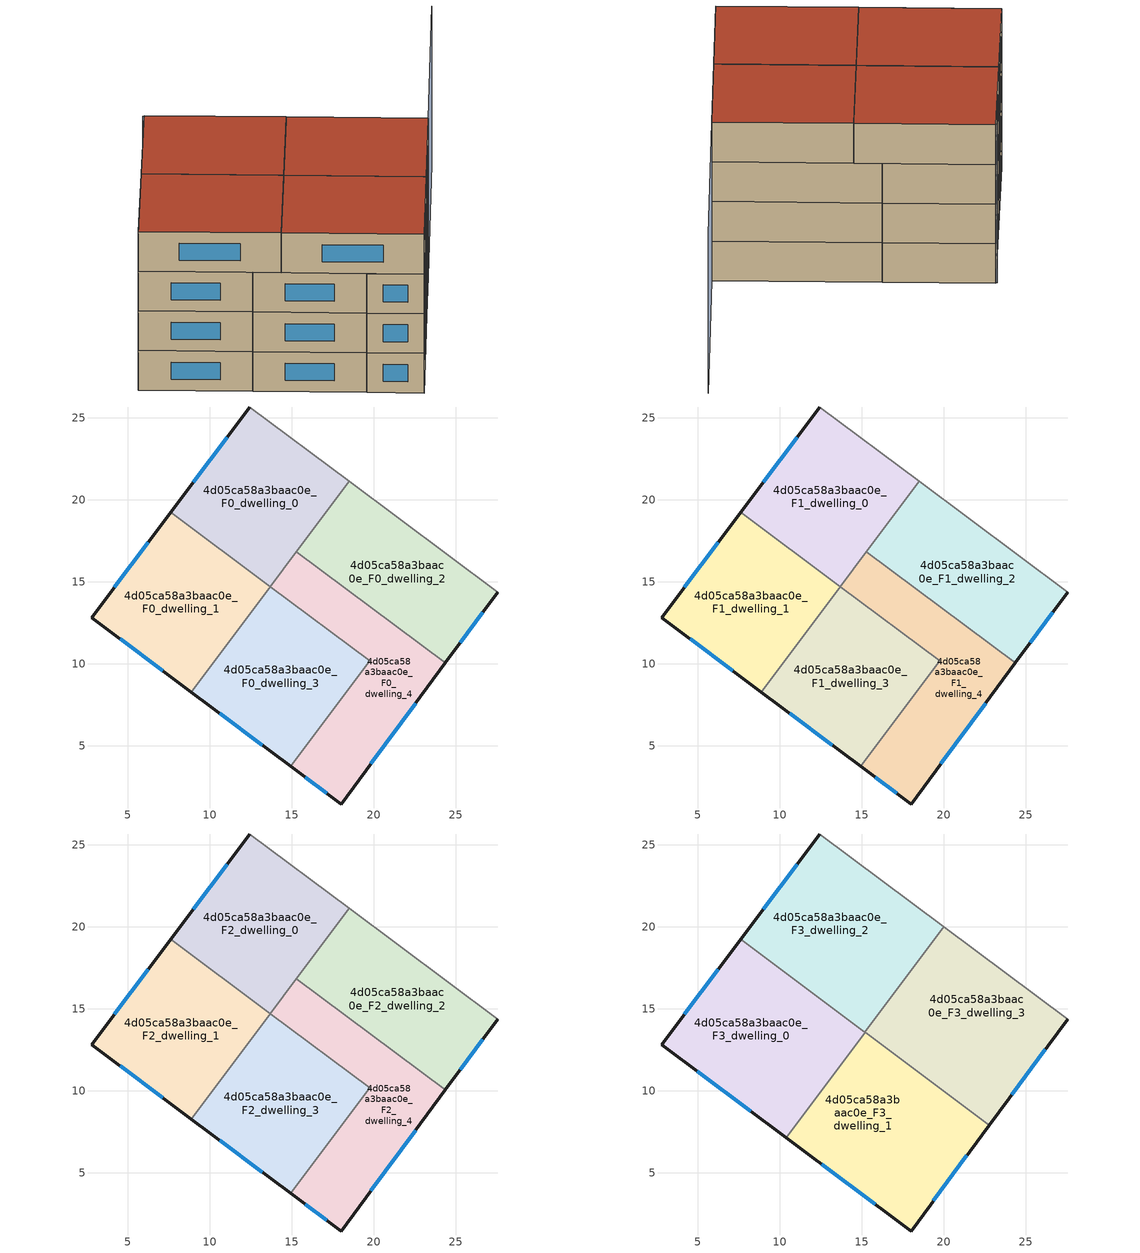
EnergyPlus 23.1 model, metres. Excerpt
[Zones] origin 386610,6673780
4d05ca58a3baac0e_F0_dwelling_0
 floor ground (EU_floor_Construction): 18.48,21.15 13.67,14.7 7.6,19.24 12.42,25.67 z0
 wall outside (EU_wall_Construction): 12.42,25.67 7.6,19.24 z0:3
 wall to 4d05ca58a3baac0e_F0_dwelling_1 (EU_wall_Construction): 7.6,19.24 13.67,14.7 z0:3
 wall adiabatic (EU_wall_Construction): 18.48,21.15 12.42,25.67 z0:3
 wall to 4d05ca58a3baac0e_F0_dwelling_2 (EU_wall_Construction): 15.27,16.85 18.48,21.15 z0:3
 wall to 4d05ca58a3baac0e_F0_dwelling_4 (EU_wall_Construction): 13.68,14.71 15.27,16.85 z0:3
 wall to 4d05ca58a3baac0e_F0_dwelling_3 (EU_wall_Construction): 13.67,14.7 13.68,14.71 z0:3
 window (EU_Window_Construction): 11.04,23.83 8.98,21.08 z0.86:2.14
4d05ca58a3baac0e_F0_dwelling_1
 floor ground (EU_floor_Construction): 13.67,14.7 8.87,8.28 2.78,12.83 7.6,19.24 z0
 wall outside (EU_wall_Construction): 7.6,19.24 2.78,12.83 8.87,8.28 z0:3
 wall to 4d05ca58a3baac0e_F0_dwelling_3 (EU_wall_Construction): 8.87,8.28 13.67,14.7 z0:3
 window (EU_Window_Construction): 6.22,17.41 4.16,14.66 / 4.52,11.53 7.13,9.58 z0.86:2.14
4d05ca58a3baac0e_F0_dwelling_2
 floor ground (EU_floor_Construction): 27.56,14.38 24.36,10.06 15.27,16.85 18.48,21.15 z0
 wall outside (EU_wall_Construction): 24.36,10.06 27.56,14.38 z0:3
 wall to 4d05ca58a3baac0e_F0_dwelling_4 (EU_wall_Construction): 15.27,16.85 24.36,10.06 z0:3
 wall adiabatic (EU_wall_Construction): 27.56,14.38 18.48,21.15 z0:3
 window (EU_Window_Construction): 25.27,11.3 26.64,13.15 z0.86:2.14
4d05ca58a3baac0e_F0_dwelling_3
 floor ground (EU_floor_Construction): 19.74,10.18 14.93,3.75 8.87,8.28 13.68,14.71 z0
 wall outside (EU_wall_Construction): 8.87,8.28 14.93,3.75 z0:3
 wall to 4d05ca58a3baac0e_F0_dwelling_4 (EU_wall_Construction): 14.93,3.75 19.74,10.18 13.68,14.71 z0:3
 window (EU_Window_Construction): 10.6,6.99 13.2,5.04 z0.86:2.14
4d05ca58a3baac0e_F0_dwelling_4
 floor ground (EU_floor_Construction): 24.36,10.06 18,1.46 14.93,3.75 19.74,10.18 13.68,14.71 15.27,16.85 z0
 wall outside (EU_wall_Construction): 14.93,3.75 18,1.46 24.36,10.06 z0:3
 window (EU_Window_Construction): 19.81,3.92 22.54,7.6 / 15.81,3.09 17.12,2.11 z0.86:2.14
4d05ca58a3baac0e_F1_dwelling_0
 floor to 4d05ca58a3baac0e_F0_dwelling_0 (EU_floor_Construction): 18.48,21.15 13.67,14.7 7.6,19.24 12.42,25.67 z3
 wall outside (EU_wall_Construction): 12.42,25.67 7.6,19.24 z3:6
 wall to 4d05ca58a3baac0e_F1_dwelling_1 (EU_wall_Construction): 7.6,19.24 13.67,14.7 z3:6
 wall adiabatic (EU_wall_Construction): 18.48,21.15 12.42,25.67 z3:6
 wall to 4d05ca58a3baac0e_F1_dwelling_2 (EU_wall_Construction): 15.27,16.85 18.48,21.15 z3:6
 wall to 4d05ca58a3baac0e_F1_dwelling_4 (EU_wall_Construction): 13.68,14.71 15.27,16.85 z3:6
 wall to 4d05ca58a3baac0e_F1_dwelling_3 (EU_wall_Construction): 13.67,14.7 13.68,14.71 z3:6
 window (EU_Window_Construction): 11.04,23.83 8.98,21.08 z3.86:5.14
4d05ca58a3baac0e_F1_dwelling_1
 floor to 4d05ca58a3baac0e_F0_dwelling_1 (EU_floor_Construction): 13.67,14.7 8.87,8.28 2.78,12.83 7.6,19.24 z3
 wall outside (EU_wall_Construction): 7.6,19.24 2.78,12.83 8.87,8.28 z3:6
 wall to 4d05ca58a3baac0e_F1_dwelling_3 (EU_wall_Construction): 8.87,8.28 13.67,14.7 z3:6
 window (EU_Window_Construction): 6.22,17.41 4.16,14.66 / 4.52,11.53 7.13,9.58 z3.86:5.14
4d05ca58a3baac0e_F1_dwelling_2
 floor to 4d05ca58a3baac0e_F0_dwelling_2 (EU_floor_Construction): 27.56,14.38 24.36,10.06 15.27,16.85 18.48,21.15 z3
 wall outside (EU_wall_Construction): 24.36,10.06 27.56,14.38 z3:6
 wall to 4d05ca58a3baac0e_F1_dwelling_4 (EU_wall_Construction): 15.27,16.85 24.36,10.06 z3:6
 wall adiabatic (EU_wall_Construction): 27.56,14.38 18.48,21.15 z3:6
 window (EU_Window_Construction): 25.27,11.3 26.64,13.15 z3.86:5.14
4d05ca58a3baac0e_F1_dwelling_3
 floor to 4d05ca58a3baac0e_F0_dwelling_3 (EU_floor_Construction): 19.74,10.18 14.93,3.75 8.87,8.28 13.68,14.71 z3
 wall outside (EU_wall_Construction): 8.87,8.28 14.93,3.75 z3:6
 wall to 4d05ca58a3baac0e_F1_dwelling_4 (EU_wall_Construction): 14.93,3.75 19.74,10.18 13.68,14.71 z3:6
 window (EU_Window_Construction): 10.6,6.99 13.2,5.04 z3.86:5.14
4d05ca58a3baac0e_F1_dwelling_4
 floor to 4d05ca58a3baac0e_F0_dwelling_4 (EU_floor_Construction): 24.36,10.06 18,1.46 14.93,3.75 19.74,10.18 13.68,14.71 15.27,16.85 z3
 wall outside (EU_wall_Construction): 14.93,3.75 18,1.46 24.36,10.06 z3:6
 window (EU_Window_Construction): 19.81,3.92 22.54,7.6 / 15.81,3.09 17.12,2.11 z3.86:5.14
4d05ca58a3baac0e_F2_dwelling_0
 floor to 4d05ca58a3baac0e_F1_dwelling_0 (EU_floor_Construction): 18.48,21.15 13.67,14.7 7.6,19.24 12.42,25.67 z6
 wall outside (EU_wall_Construction): 12.42,25.67 7.6,19.24 z6:9
 wall to 4d05ca58a3baac0e_F2_dwelling_1 (EU_wall_Construction): 7.6,19.24 13.67,14.7 z6:9
 wall adiabatic (EU_wall_Construction): 18.48,21.15 12.42,25.67 z6:9
 wall to 4d05ca58a3baac0e_F2_dwelling_2 (EU_wall_Construction): 15.27,16.85 18.48,21.15 z6:9
 wall to 4d05ca58a3baac0e_F2_dwelling_4 (EU_wall_Construction): 13.68,14.71 15.27,16.85 z6:9
 wall to 4d05ca58a3baac0e_F2_dwelling_3 (EU_wall_Construction): 13.67,14.7 13.68,14.71 z6:9
 window (EU_Window_Construction): 11.04,23.83 8.98,21.08 z6.86:8.14
4d05ca58a3baac0e_F2_dwelling_1
 floor to 4d05ca58a3baac0e_F1_dwelling_1 (EU_floor_Construction): 13.67,14.7 8.87,8.28 2.78,12.83 7.6,19.24 z6
 wall outside (EU_wall_Construction): 7.6,19.24 2.78,12.83 8.87,8.28 z6:9
 wall to 4d05ca58a3baac0e_F2_dwelling_3 (EU_wall_Construction): 8.87,8.28 13.67,14.7 z6:9
 window (EU_Window_Construction): 6.22,17.41 4.16,14.66 / 4.52,11.53 7.13,9.58 z6.86:8.14
4d05ca58a3baac0e_F2_dwelling_2
 floor to 4d05ca58a3baac0e_F1_dwelling_2 (EU_floor_Construction): 27.56,14.38 24.36,10.06 15.27,16.85 18.48,21.15 z6
 wall outside (EU_wall_Construction): 24.36,10.06 27.56,14.38 z6:9
 wall to 4d05ca58a3baac0e_F2_dwelling_4 (EU_wall_Construction): 15.27,16.85 24.36,10.06 z6:9
 wall adiabatic (EU_wall_Construction): 27.56,14.38 18.48,21.15 z6:9
 window (EU_Window_Construction): 25.27,11.3 26.64,13.15 z6.86:8.14
 ceiling adiabatic (EU_roof_Construction): 24.36,10.06 27.56,14.38 20,20.02 16.79,15.72 z9
4d05ca58a3baac0e_F2_dwelling_3
 floor to 4d05ca58a3baac0e_F1_dwelling_3 (EU_floor_Construction): 19.74,10.18 14.93,3.75 8.87,8.28 13.68,14.71 z6
 wall outside (EU_wall_Construction): 8.87,8.28 14.93,3.75 z6:9
 wall to 4d05ca58a3baac0e_F2_dwelling_4 (EU_wall_Construction): 14.93,3.75 19.74,10.18 13.68,14.71 z6:9
 window (EU_Window_Construction): 10.6,6.99 13.2,5.04 z6.86:8.14
4d05ca58a3baac0e_F2_dwelling_4
 floor to 4d05ca58a3baac0e_F1_dwelling_4 (EU_floor_Construction): 24.36,10.06 18,1.46 14.93,3.75 19.74,10.18 13.68,14.71 15.27,16.85 z6
 wall outside (EU_wall_Construction): 14.93,3.75 18,1.46 24.36,10.06 z6:9
 window (EU_Window_Construction): 19.81,3.92 22.54,7.6 / 15.81,3.09 17.12,2.11 z6.86:8.14
4d05ca58a3baac0e_F3_dwelling_0
 floor to 4d05ca58a3baac0e_F2_dwelling_1 (EU_floor_Construction): 13.67,14.7 8.87,8.28 2.78,12.83 7.6,19.24 z9
 floor to 4d05ca58a3baac0e_F2_dwelling_3 (EU_floor_Construction): 15.19,13.57 10.39,7.15 8.87,8.28 13.67,14.7 z9
 wall outside (EU_wall_Construction): 7.6,19.24 2.78,12.83 10.39,7.15 z9:12
 wall to 4d05ca58a3baac0e_F3_dwelling_1 (EU_wall_Construction): 10.39,7.15 15.19,13.57 z9:12
 wall to 4d05ca58a3baac0e_F3_dwelling_2 (EU_wall_Construction): 15.18,13.57 7.6,19.24 z9:12
 window (EU_Window_Construction): 4.96,11.2 8.21,8.77 / 6.22,17.41 4.16,14.66 z9.86:11.14
 roof outside (EU_roof_Construction): 10.39,7.15 15.19,13.57 7.6,19.24 2.78,12.83 z12
4d05ca58a3baac0e_F3_dwelling_1
 floor to 4d05ca58a3baac0e_F2_dwelling_3 (EU_floor_Construction): 19.73,10.17 14.93,3.75 10.39,7.15 15.19,13.57 z9
 floor to 4d05ca58a3baac0e_F2_dwelling_4 (EU_floor_Construction): 22.77,7.91 18,1.46 14.93,3.75 19.73,10.17 z9
 wall outside (EU_wall_Construction): 10.39,7.15 18,1.46 22.77,7.91 z9:12
 wall to 4d05ca58a3baac0e_F3_dwelling_3 (EU_wall_Construction): 22.77,7.91 15.19,13.57 z9:12
 window (EU_Window_Construction): 19.36,3.3 21.4,6.06 / 12.56,5.52 15.82,3.08 z9.86:11.14
 roof outside (EU_roof_Construction): 18,1.46 22.77,7.91 15.19,13.57 10.39,7.15 z12
4d05ca58a3baac0e_F3_dwelling_2
 floor to 4d05ca58a3baac0e_F2_dwelling_0 (EU_floor_Construction): 18.48,21.15 13.67,14.7 7.6,19.24 12.42,25.67 z9
 floor to 4d05ca58a3baac0e_F2_dwelling_2 (EU_floor_Construction): 20,20.02 16.79,15.72 15.27,16.85 18.48,21.15 z9
 floor to 4d05ca58a3baac0e_F2_dwelling_3 (EU_floor_Construction): 15.19,13.58 15.18,13.57 13.67,14.7 13.68,14.71 z9
 floor to 4d05ca58a3baac0e_F2_dwelling_4 (EU_floor_Construction): 16.79,15.72 15.19,13.58 13.68,14.71 15.27,16.85 z9
 wall outside (EU_wall_Construction): 12.42,25.67 7.6,19.24 z9:12
 wall adiabatic (EU_wall_Construction): 20,20.02 12.42,25.67 z9:12
 wall to 4d05ca58a3baac0e_F3_dwelling_3 (EU_wall_Construction): 15.18,13.57 20,20.02 z9:12
 window (EU_Window_Construction): 11.04,23.83 8.98,21.08 z9.86:11.14
 roof outside (EU_roof_Construction): 15.18,13.57 20,20.02 12.42,25.67 7.6,19.24 z12
4d05ca58a3baac0e_F3_dwelling_3
 floor to 4d05ca58a3baac0e_F2_dwelling_4 (EU_floor_Construction): 24.36,10.06 22.77,7.91 19.73,10.17 19.74,10.18 15.19,13.58 16.79,15.72 z9
 floor adiabatic (EU_floor_Construction): 27.56,14.38 22.77,7.91 24.36,10.06 16.79,15.72 20,20.02 z9
 floor to 4d05ca58a3baac0e_F2_dwelling_3 (EU_floor_Construction): 19.74,10.18 19.73,10.17 15.18,13.57 15.19,13.58 z9
 wall outside (EU_wall_Construction): 22.77,7.91 27.56,14.38 z9:12
 wall adiabatic (EU_wall_Construction): 27.56,14.38 20,20.02 z9:12
 window (EU_Window_Construction): 24.13,9.76 26.19,12.53 z9.86:11.14
 roof outside (EU_roof_Construction): 22.77,7.91 27.56,14.38 20,20.02 15.18,13.57 z12
shading: 36.78,26.91 27.55,14.39 / 27.55,14.39 12.3,25.63 z0:12
[Building]
EU S2 Campaign: North Axis=0; Terrain=City; Solar Distribution=FullExterior
[Site:Location]
Helsinki-Vantaa.AP: Latitude=60.317; Longitude=24.963; Time Zone=2; Elevation=54.6
[SizingPeriod:WeatherFileDays]
AnnualSizingPeriod: Begin Month=1; Begin Day of Month=1; End Month=12; End Day of Month=31; Day of Week for Start Day=Monday; Use Weather File Daylight Saving Period=No; Use Weather File Rain and Snow Indicators=No
[MATERIAL]
EU_InternalMass_Material: Roughness=MediumRough; Thickness=0.1; Conductivity=1; Density=1800; Specific Heat=900; Thermal Absorptance=0.9; Solar Absorptance=0.7; Visible Absorptance=0.7
[MATERIAL:NOMASS] Roughness=MediumRough; Thermal Absorptance=0.9; Solar Absorptance=0.7; Visible Absorptance=0.7
Name | Thermal Resistance
EU_wall_NoMass | 1.10183
EU_roof_NoMass; EU_floor_NoMass | 1.70606
[WINDOWMATERIAL:SIMPLEGLAZINGSYSTEM]
EU_Window_SimpleGlazing: UFactor=3.11035; Solar Heat Gain Coefficient=0.8; Visible Transmittance=0.8
[CONSTRUCTION]
EU_wall_Construction: EU_wall_NoMass
EU_roof_Construction: EU_roof_NoMass
EU_floor_Construction: EU_floor_NoMass
EU_Window_Construction: EU_Window_SimpleGlazing
EU_InternalMass_Construction: EU_InternalMass_Material
[ZONE] Type=1; Multiplier=1; Ceiling Height=autocalculate; Floor Area=autocalculate; Part of Total Floor Area=Yes
Name | Volume
4d05ca58a3baac0e_F0_dwelling_0; 4d05ca58a3baac0e_F1_dwelling_0; 4d05ca58a3baac0e_F2_dwelling_0 | 182.513
4d05ca58a3baac0e_F3_dwelling_0 | 228.127
4d05ca58a3baac0e_F0_dwelling_1; 4d05ca58a3baac0e_F1_dwelling_1; 4d05ca58a3baac0e_F2_dwelling_1 | 182.5
4d05ca58a3baac0e_F3_dwelling_1; 4d05ca58a3baac0e_F3_dwelling_3 | 228.135
4d05ca58a3baac0e_F0_dwelling_2; 4d05ca58a3baac0e_F1_dwelling_2; 4d05ca58a3baac0e_F2_dwelling_2 | 182.506
4d05ca58a3baac0e_F3_dwelling_2 | 228.123
4d05ca58a3baac0e_F0_dwelling_3; 4d05ca58a3baac0e_F1_dwelling_3; 4d05ca58a3baac0e_F2_dwelling_3 | 182.493
4d05ca58a3baac0e_F0_dwelling_4; 4d05ca58a3baac0e_F1_dwelling_4; 4d05ca58a3baac0e_F2_dwelling_4 | 182.502
[INTERNALMASS] Construction=EU_InternalMass_Construction
Name | Zone or ZoneList | Surface Area
4d05ca58a3baac0e_F0_dwelling_0_EU_InternalMass | 4d05ca58a3baac0e_F0_dwelling_0 | 60.8376
4d05ca58a3baac0e_F0_dwelling_1_EU_InternalMass | 4d05ca58a3baac0e_F0_dwelling_1 | 60.8327
4d05ca58a3baac0e_F0_dwelling_2_EU_InternalMass | 4d05ca58a3baac0e_F0_dwelling_2 | 60.836
4d05ca58a3baac0e_F0_dwelling_3_EU_InternalMass | 4d05ca58a3baac0e_F0_dwelling_3 | 60.8333
4d05ca58a3baac0e_F0_dwelling_4_EU_InternalMass | 4d05ca58a3baac0e_F0_dwelling_4 | 60.8339
4d05ca58a3baac0e_F1_dwelling_0_EU_InternalMass | 4d05ca58a3baac0e_F1_dwelling_0 | 60.8376
4d05ca58a3baac0e_F1_dwelling_1_EU_InternalMass | 4d05ca58a3baac0e_F1_dwelling_1 | 60.8327
4d05ca58a3baac0e_F1_dwelling_2_EU_InternalMass | 4d05ca58a3baac0e_F1_dwelling_2 | 60.836
4d05ca58a3baac0e_F1_dwelling_3_EU_InternalMass | 4d05ca58a3baac0e_F1_dwelling_3 | 60.8333
4d05ca58a3baac0e_F1_dwelling_4_EU_InternalMass | 4d05ca58a3baac0e_F1_dwelling_4 | 60.8339
4d05ca58a3baac0e_F2_dwelling_0_EU_InternalMass | 4d05ca58a3baac0e_F2_dwelling_0 | 60.8376
4d05ca58a3baac0e_F2_dwelling_1_EU_InternalMass | 4d05ca58a3baac0e_F2_dwelling_1 | 60.8327
4d05ca58a3baac0e_F2_dwelling_2_EU_InternalMass | 4d05ca58a3baac0e_F2_dwelling_2 | 60.836
4d05ca58a3baac0e_F2_dwelling_3_EU_InternalMass | 4d05ca58a3baac0e_F2_dwelling_3 | 60.8333
4d05ca58a3baac0e_F2_dwelling_4_EU_InternalMass | 4d05ca58a3baac0e_F2_dwelling_4 | 60.8339
4d05ca58a3baac0e_F3_dwelling_0_EU_InternalMass | 4d05ca58a3baac0e_F3_dwelling_0 | 76.0421
4d05ca58a3baac0e_F3_dwelling_1_EU_InternalMass | 4d05ca58a3baac0e_F3_dwelling_1 | 76.0434
4d05ca58a3baac0e_F3_dwelling_2_EU_InternalMass | 4d05ca58a3baac0e_F3_dwelling_2 | 76.0415
4d05ca58a3baac0e_F3_dwelling_3_EU_InternalMass | 4d05ca58a3baac0e_F3_dwelling_3 | 76.0439
[OTHEREQUIPMENT] Fuel Type=Electricity; Design Level Calculation Method=Watts/Area; Power per Zone Floor Area=1; Fraction Latent=0; Fraction Radiant=0; Fraction Lost=0; Carbon Dioxide Generation Rate=0; EndUse Subcategory=EU_Step8_InternalGains
Name | Zone or ZoneList or Space or SpaceList | Schedule
EU_Step8_InternalGain_4d05ca58a3baac0e_F0_dwelling_0_f000 | 4d05ca58a3baac0e_F0_dwelling_0 | EU_Step8_GainSchedule_4d05ca58a3baac0e_F0_dwelling_0_f000
EU_Step8_InternalGain_4d05ca58a3baac0e_F0_dwelling_1_f000 | 4d05ca58a3baac0e_F0_dwelling_1 | EU_Step8_GainSchedule_4d05ca58a3baac0e_F0_dwelling_1_f000
EU_Step8_InternalGain_4d05ca58a3baac0e_F0_dwelling_2_f000 | 4d05ca58a3baac0e_F0_dwelling_2 | EU_Step8_GainSchedule_4d05ca58a3baac0e_F0_dwelling_2_f000
EU_Step8_InternalGain_4d05ca58a3baac0e_F0_dwelling_3_f000 | 4d05ca58a3baac0e_F0_dwelling_3 | EU_Step8_GainSchedule_4d05ca58a3baac0e_F0_dwelling_3_f000
EU_Step8_InternalGain_4d05ca58a3baac0e_F0_dwelling_4_f000 | 4d05ca58a3baac0e_F0_dwelling_4 | EU_Step8_GainSchedule_4d05ca58a3baac0e_F0_dwelling_4_f000
EU_Step8_InternalGain_4d05ca58a3baac0e_F1_dwelling_0_f000 | 4d05ca58a3baac0e_F1_dwelling_0 | EU_Step8_GainSchedule_4d05ca58a3baac0e_F1_dwelling_0_f000
EU_Step8_InternalGain_4d05ca58a3baac0e_F1_dwelling_1_f000 | 4d05ca58a3baac0e_F1_dwelling_1 | EU_Step8_GainSchedule_4d05ca58a3baac0e_F1_dwelling_1_f000
EU_Step8_InternalGain_4d05ca58a3baac0e_F1_dwelling_2_f000 | 4d05ca58a3baac0e_F1_dwelling_2 | EU_Step8_GainSchedule_4d05ca58a3baac0e_F1_dwelling_2_f000
EU_Step8_InternalGain_4d05ca58a3baac0e_F1_dwelling_3_f000 | 4d05ca58a3baac0e_F1_dwelling_3 | EU_Step8_GainSchedule_4d05ca58a3baac0e_F1_dwelling_3_f000
EU_Step8_InternalGain_4d05ca58a3baac0e_F1_dwelling_4_f000 | 4d05ca58a3baac0e_F1_dwelling_4 | EU_Step8_GainSchedule_4d05ca58a3baac0e_F1_dwelling_4_f000
EU_Step8_InternalGain_4d05ca58a3baac0e_F2_dwelling_0_f000 | 4d05ca58a3baac0e_F2_dwelling_0 | EU_Step8_GainSchedule_4d05ca58a3baac0e_F2_dwelling_0_f000
EU_Step8_InternalGain_4d05ca58a3baac0e_F2_dwelling_1_f000 | 4d05ca58a3baac0e_F2_dwelling_1 | EU_Step8_GainSchedule_4d05ca58a3baac0e_F2_dwelling_1_f000
EU_Step8_InternalGain_4d05ca58a3baac0e_F2_dwelling_2_f000 | 4d05ca58a3baac0e_F2_dwelling_2 | EU_Step8_GainSchedule_4d05ca58a3baac0e_F2_dwelling_2_f000
EU_Step8_InternalGain_4d05ca58a3baac0e_F2_dwelling_3_f000 | 4d05ca58a3baac0e_F2_dwelling_3 | EU_Step8_GainSchedule_4d05ca58a3baac0e_F2_dwelling_3_f000
EU_Step8_InternalGain_4d05ca58a3baac0e_F2_dwelling_4_f000 | 4d05ca58a3baac0e_F2_dwelling_4 | EU_Step8_GainSchedule_4d05ca58a3baac0e_F2_dwelling_4_f000
EU_Step8_InternalGain_4d05ca58a3baac0e_F3_dwelling_0_f000 | 4d05ca58a3baac0e_F3_dwelling_0 | EU_Step8_GainSchedule_4d05ca58a3baac0e_F3_dwelling_0_f000
EU_Step8_InternalGain_4d05ca58a3baac0e_F3_dwelling_1_f000 | 4d05ca58a3baac0e_F3_dwelling_1 | EU_Step8_GainSchedule_4d05ca58a3baac0e_F3_dwelling_1_f000
EU_Step8_InternalGain_4d05ca58a3baac0e_F3_dwelling_2_f000 | 4d05ca58a3baac0e_F3_dwelling_2 | EU_Step8_GainSchedule_4d05ca58a3baac0e_F3_dwelling_2_f000
EU_Step8_InternalGain_4d05ca58a3baac0e_F3_dwelling_3_f000 | 4d05ca58a3baac0e_F3_dwelling_3 | EU_Step8_GainSchedule_4d05ca58a3baac0e_F3_dwelling_3_f000
[ZONEVENTILATION:DESIGNFLOWRATE] Schedule=EU_AlwaysOn; Design Flow Rate Calculation Method=AirChanges/Hour; Air Changes per Hour=0.756316; Ventilation Type=Natural; Fan Pressure Rise=0; Fan Total Efficiency=1; Constant Term Coefficient=1; Temperature Term Coefficient=0; Velocity Term Coefficient=0; Velocity Squared Term Coefficient=0; Minimum Indoor Temperature=-100; Maximum Indoor Temperature=100; Delta Temperature=-100; Minimum Outdoor Temperature=-100; Maximum Outdoor Temperature=100; Maximum Wind Speed=40
Name | Zone or ZoneList or Space or SpaceList
EU_ConstantAir_4d05ca58a3baac0e_F0_dwelling_0 | 4d05ca58a3baac0e_F0_dwelling_0
EU_ConstantAir_4d05ca58a3baac0e_F0_dwelling_1 | 4d05ca58a3baac0e_F0_dwelling_1
EU_ConstantAir_4d05ca58a3baac0e_F0_dwelling_2 | 4d05ca58a3baac0e_F0_dwelling_2
EU_ConstantAir_4d05ca58a3baac0e_F0_dwelling_3 | 4d05ca58a3baac0e_F0_dwelling_3
EU_ConstantAir_4d05ca58a3baac0e_F0_dwelling_4 | 4d05ca58a3baac0e_F0_dwelling_4
EU_ConstantAir_4d05ca58a3baac0e_F1_dwelling_0 | 4d05ca58a3baac0e_F1_dwelling_0
EU_ConstantAir_4d05ca58a3baac0e_F1_dwelling_1 | 4d05ca58a3baac0e_F1_dwelling_1
EU_ConstantAir_4d05ca58a3baac0e_F1_dwelling_2 | 4d05ca58a3baac0e_F1_dwelling_2
EU_ConstantAir_4d05ca58a3baac0e_F1_dwelling_3 | 4d05ca58a3baac0e_F1_dwelling_3
EU_ConstantAir_4d05ca58a3baac0e_F1_dwelling_4 | 4d05ca58a3baac0e_F1_dwelling_4
EU_ConstantAir_4d05ca58a3baac0e_F2_dwelling_0 | 4d05ca58a3baac0e_F2_dwelling_0
EU_ConstantAir_4d05ca58a3baac0e_F2_dwelling_1 | 4d05ca58a3baac0e_F2_dwelling_1
EU_ConstantAir_4d05ca58a3baac0e_F2_dwelling_2 | 4d05ca58a3baac0e_F2_dwelling_2
EU_ConstantAir_4d05ca58a3baac0e_F2_dwelling_3 | 4d05ca58a3baac0e_F2_dwelling_3
EU_ConstantAir_4d05ca58a3baac0e_F2_dwelling_4 | 4d05ca58a3baac0e_F2_dwelling_4
EU_ConstantAir_4d05ca58a3baac0e_F3_dwelling_0 | 4d05ca58a3baac0e_F3_dwelling_0
EU_ConstantAir_4d05ca58a3baac0e_F3_dwelling_1 | 4d05ca58a3baac0e_F3_dwelling_1
EU_ConstantAir_4d05ca58a3baac0e_F3_dwelling_2 | 4d05ca58a3baac0e_F3_dwelling_2
EU_ConstantAir_4d05ca58a3baac0e_F3_dwelling_3 | 4d05ca58a3baac0e_F3_dwelling_3
[HVACTEMPLATE:THERMOSTAT] Constant Heating Setpoint=20; Constant Cooling Setpoint=50
EU_HeatOnly_4d05ca58a3baac0e_F0_dwelling_0; EU_HeatOnly_4d05ca58a3baac0e_F0_dwelling_1; EU_HeatOnly_4d05ca58a3baac0e_F0_dwelling_2; EU_HeatOnly_4d05ca58a3baac0e_F0_dwelling_3; EU_HeatOnly_4d05ca58a3baac0e_F0_dwelling_4; EU_HeatOnly_4d05ca58a3baac0e_F1_dwelling_0; EU_HeatOnly_4d05ca58a3baac0e_F1_dwelling_1; EU_HeatOnly_4d05ca58a3baac0e_F1_dwelling_2; EU_HeatOnly_4d05ca58a3baac0e_F1_dwelling_3; EU_HeatOnly_4d05ca58a3baac0e_F1_dwelling_4; EU_HeatOnly_4d05ca58a3baac0e_F2_dwelling_0; EU_HeatOnly_4d05ca58a3baac0e_F2_dwelling_1; EU_HeatOnly_4d05ca58a3baac0e_F2_dwelling_2; EU_HeatOnly_4d05ca58a3baac0e_F2_dwelling_3; EU_HeatOnly_4d05ca58a3baac0e_F2_dwelling_4; EU_HeatOnly_4d05ca58a3baac0e_F3_dwelling_0; EU_HeatOnly_4d05ca58a3baac0e_F3_dwelling_1; EU_HeatOnly_4d05ca58a3baac0e_F3_dwelling_2; EU_HeatOnly_4d05ca58a3baac0e_F3_dwelling_3
[HVACTEMPLATE:ZONE:IDEALLOADSAIRSYSTEM] System Availability Schedule=EU_AlwaysOn; Maximum Heating Supply Air Temperature=50; Minimum Cooling Supply Air Temperature=13; Maximum Heating Supply Air Humidity Ratio=0.0156; Minimum Cooling Supply Air Humidity Ratio=0.0077; Heating Limit=NoLimit; Cooling Limit=NoLimit; Heating Availability Schedule=EU_AlwaysOn; Cooling Availability Schedule=EU_CoolingOff; Dehumidification Control Type=ConstantSensibleHeatRatio; Cooling Sensible Heat Ratio=0.7; Dehumidification Setpoint=60; Humidification Control Type=None; Humidification Setpoint=30; Outdoor Air Method=None; Outdoor Air Flow Rate per Person=0.00944; Outdoor Air Flow Rate per Zone Floor Area=0; Outdoor Air Flow Rate per Zone=0; Demand Controlled Ventilation Type=None; Outdoor Air Economizer Type=NoEconomizer; Heat Recovery Type=None; Sensible Heat Recovery Effectiveness=0.7; Latent Heat Recovery Effectiveness=0.65
Name | Template Thermostat
4d05ca58a3baac0e_F0_dwelling_0 | EU_HeatOnly_4d05ca58a3baac0e_F0_dwelling_0
4d05ca58a3baac0e_F0_dwelling_1 | EU_HeatOnly_4d05ca58a3baac0e_F0_dwelling_1
4d05ca58a3baac0e_F0_dwelling_2 | EU_HeatOnly_4d05ca58a3baac0e_F0_dwelling_2
4d05ca58a3baac0e_F0_dwelling_3 | EU_HeatOnly_4d05ca58a3baac0e_F0_dwelling_3
4d05ca58a3baac0e_F0_dwelling_4 | EU_HeatOnly_4d05ca58a3baac0e_F0_dwelling_4
4d05ca58a3baac0e_F1_dwelling_0 | EU_HeatOnly_4d05ca58a3baac0e_F1_dwelling_0
4d05ca58a3baac0e_F1_dwelling_1 | EU_HeatOnly_4d05ca58a3baac0e_F1_dwelling_1
4d05ca58a3baac0e_F1_dwelling_2 | EU_HeatOnly_4d05ca58a3baac0e_F1_dwelling_2
4d05ca58a3baac0e_F1_dwelling_3 | EU_HeatOnly_4d05ca58a3baac0e_F1_dwelling_3
4d05ca58a3baac0e_F1_dwelling_4 | EU_HeatOnly_4d05ca58a3baac0e_F1_dwelling_4
4d05ca58a3baac0e_F2_dwelling_0 | EU_HeatOnly_4d05ca58a3baac0e_F2_dwelling_0
4d05ca58a3baac0e_F2_dwelling_1 | EU_HeatOnly_4d05ca58a3baac0e_F2_dwelling_1
4d05ca58a3baac0e_F2_dwelling_2 | EU_HeatOnly_4d05ca58a3baac0e_F2_dwelling_2
4d05ca58a3baac0e_F2_dwelling_3 | EU_HeatOnly_4d05ca58a3baac0e_F2_dwelling_3
4d05ca58a3baac0e_F2_dwelling_4 | EU_HeatOnly_4d05ca58a3baac0e_F2_dwelling_4
4d05ca58a3baac0e_F3_dwelling_0 | EU_HeatOnly_4d05ca58a3baac0e_F3_dwelling_0
4d05ca58a3baac0e_F3_dwelling_1 | EU_HeatOnly_4d05ca58a3baac0e_F3_dwelling_1
4d05ca58a3baac0e_F3_dwelling_2 | EU_HeatOnly_4d05ca58a3baac0e_F3_dwelling_2
4d05ca58a3baac0e_F3_dwelling_3 | EU_HeatOnly_4d05ca58a3baac0e_F3_dwelling_3
[SIZING:ZONE] Zone Cooling Design Supply Air Temperature Input Method=SupplyAirTemperature; Zone Cooling Design Supply Air Temperature=13; Zone Heating Design Supply Air Temperature Input Method=SupplyAirTemperature; Zone Heating Design Supply Air Temperature=50; Zone Cooling Design Supply Air Humidity Ratio=0.008; Zone Heating Design Supply Air Humidity Ratio=0.008; Cooling Design Air Flow Method=DesignDay; Cooling Design Air Flow Rate=0; Cooling Minimum Air Flow per Zone Floor Area=0.000762; Cooling Minimum Air Flow=0; Cooling Minimum Air Flow Fraction=0.2; Heating Design Air Flow Method=DesignDay; Heating Design Air Flow Rate=0; Heating Maximum Air Flow per Zone Floor Area=0.002032; Heating Maximum Air Flow=0.141576; Heating Maximum Air Flow Fraction=0.3; Account for Dedicated Outdoor Air System=No; Dedicated Outdoor Air System Control Strategy=NeutralSupplyAir; Dedicated Outdoor Air Low Setpoint Temperature for Design=autosize; Dedicated Outdoor Air High Setpoint Temperature for Design=autosize; Zone Load Sizing Method=Sensible Load Only No Latent Load; Zone Latent Cooling Design Supply Air Humidity Ratio Input Method=HumidityRatioDifference; Zone Cooling Design Supply Air Humidity Ratio Difference=0.005; Zone Latent Heating Design Supply Air Humidity Ratio Input Method=HumidityRatioDifference; Zone Humidification Design Supply Air Humidity Ratio Difference=0.005
4d05ca58a3baac0e_F0_dwelling_0; 4d05ca58a3baac0e_F0_dwelling_1; 4d05ca58a3baac0e_F0_dwelling_2; 4d05ca58a3baac0e_F0_dwelling_3; 4d05ca58a3baac0e_F0_dwelling_4; 4d05ca58a3baac0e_F1_dwelling_0; 4d05ca58a3baac0e_F1_dwelling_1; 4d05ca58a3baac0e_F1_dwelling_2; 4d05ca58a3baac0e_F1_dwelling_3; 4d05ca58a3baac0e_F1_dwelling_4; 4d05ca58a3baac0e_F2_dwelling_0; 4d05ca58a3baac0e_F2_dwelling_1; 4d05ca58a3baac0e_F2_dwelling_2; 4d05ca58a3baac0e_F2_dwelling_3; 4d05ca58a3baac0e_F2_dwelling_4; 4d05ca58a3baac0e_F3_dwelling_0; 4d05ca58a3baac0e_F3_dwelling_1; 4d05ca58a3baac0e_F3_dwelling_2; 4d05ca58a3baac0e_F3_dwelling_3
[SCHEDULE:CONSTANT]
Name | Hourly Value
EU_AlwaysOn | 1
EU_CoolingOff | 0
[SCHEDULE:FILE] Column Number=1; Rows to Skip at Top=0; Number of Hours of Data=8760; Column Separator=Comma; Interpolate to Timestep=No; Minutes per Item=60; Adjust Schedule for Daylight Savings=Yes
Name | File
EU_Step8_GainSchedule_4d05ca58a3baac0e_F0_dwelling_0_f000 | ../../schedules/4d05ca58a3baac0e/4d05ca58a3baac0e_F0_dwelling_0_f000_gain.csv
EU_Step8_GainSchedule_4d05ca58a3baac0e_F0_dwelling_1_f000 | ../../schedules/4d05ca58a3baac0e/4d05ca58a3baac0e_F0_dwelling_1_f000_gain.csv
EU_Step8_GainSchedule_4d05ca58a3baac0e_F0_dwelling_2_f000 | ../../schedules/4d05ca58a3baac0e/4d05ca58a3baac0e_F0_dwelling_2_f000_gain.csv
EU_Step8_GainSchedule_4d05ca58a3baac0e_F0_dwelling_3_f000 | ../../schedules/4d05ca58a3baac0e/4d05ca58a3baac0e_F0_dwelling_3_f000_gain.csv
EU_Step8_GainSchedule_4d05ca58a3baac0e_F0_dwelling_4_f000 | ../../schedules/4d05ca58a3baac0e/4d05ca58a3baac0e_F0_dwelling_4_f000_gain.csv
EU_Step8_GainSchedule_4d05ca58a3baac0e_F1_dwelling_0_f000 | ../../schedules/4d05ca58a3baac0e/4d05ca58a3baac0e_F1_dwelling_0_f000_gain.csv
EU_Step8_GainSchedule_4d05ca58a3baac0e_F1_dwelling_1_f000 | ../../schedules/4d05ca58a3baac0e/4d05ca58a3baac0e_F1_dwelling_1_f000_gain.csv
EU_Step8_GainSchedule_4d05ca58a3baac0e_F1_dwelling_2_f000 | ../../schedules/4d05ca58a3baac0e/4d05ca58a3baac0e_F1_dwelling_2_f000_gain.csv
EU_Step8_GainSchedule_4d05ca58a3baac0e_F1_dwelling_3_f000 | ../../schedules/4d05ca58a3baac0e/4d05ca58a3baac0e_F1_dwelling_3_f000_gain.csv
EU_Step8_GainSchedule_4d05ca58a3baac0e_F1_dwelling_4_f000 | ../../schedules/4d05ca58a3baac0e/4d05ca58a3baac0e_F1_dwelling_4_f000_gain.csv
EU_Step8_GainSchedule_4d05ca58a3baac0e_F2_dwelling_0_f000 | ../../schedules/4d05ca58a3baac0e/4d05ca58a3baac0e_F2_dwelling_0_f000_gain.csv
EU_Step8_GainSchedule_4d05ca58a3baac0e_F2_dwelling_1_f000 | ../../schedules/4d05ca58a3baac0e/4d05ca58a3baac0e_F2_dwelling_1_f000_gain.csv
EU_Step8_GainSchedule_4d05ca58a3baac0e_F2_dwelling_2_f000 | ../../schedules/4d05ca58a3baac0e/4d05ca58a3baac0e_F2_dwelling_2_f000_gain.csv
EU_Step8_GainSchedule_4d05ca58a3baac0e_F2_dwelling_3_f000 | ../../schedules/4d05ca58a3baac0e/4d05ca58a3baac0e_F2_dwelling_3_f000_gain.csv
EU_Step8_GainSchedule_4d05ca58a3baac0e_F2_dwelling_4_f000 | ../../schedules/4d05ca58a3baac0e/4d05ca58a3baac0e_F2_dwelling_4_f000_gain.csv
EU_Step8_GainSchedule_4d05ca58a3baac0e_F3_dwelling_0_f000 | ../../schedules/4d05ca58a3baac0e/4d05ca58a3baac0e_F3_dwelling_0_f000_gain.csv
EU_Step8_GainSchedule_4d05ca58a3baac0e_F3_dwelling_1_f000 | ../../schedules/4d05ca58a3baac0e/4d05ca58a3baac0e_F3_dwelling_1_f000_gain.csv
EU_Step8_GainSchedule_4d05ca58a3baac0e_F3_dwelling_2_f000 | ../../schedules/4d05ca58a3baac0e/4d05ca58a3baac0e_F3_dwelling_2_f000_gain.csv
EU_Step8_GainSchedule_4d05ca58a3baac0e_F3_dwelling_3_f000 | ../../schedules/4d05ca58a3baac0e/4d05ca58a3baac0e_F3_dwelling_3_f000_gain.csv
